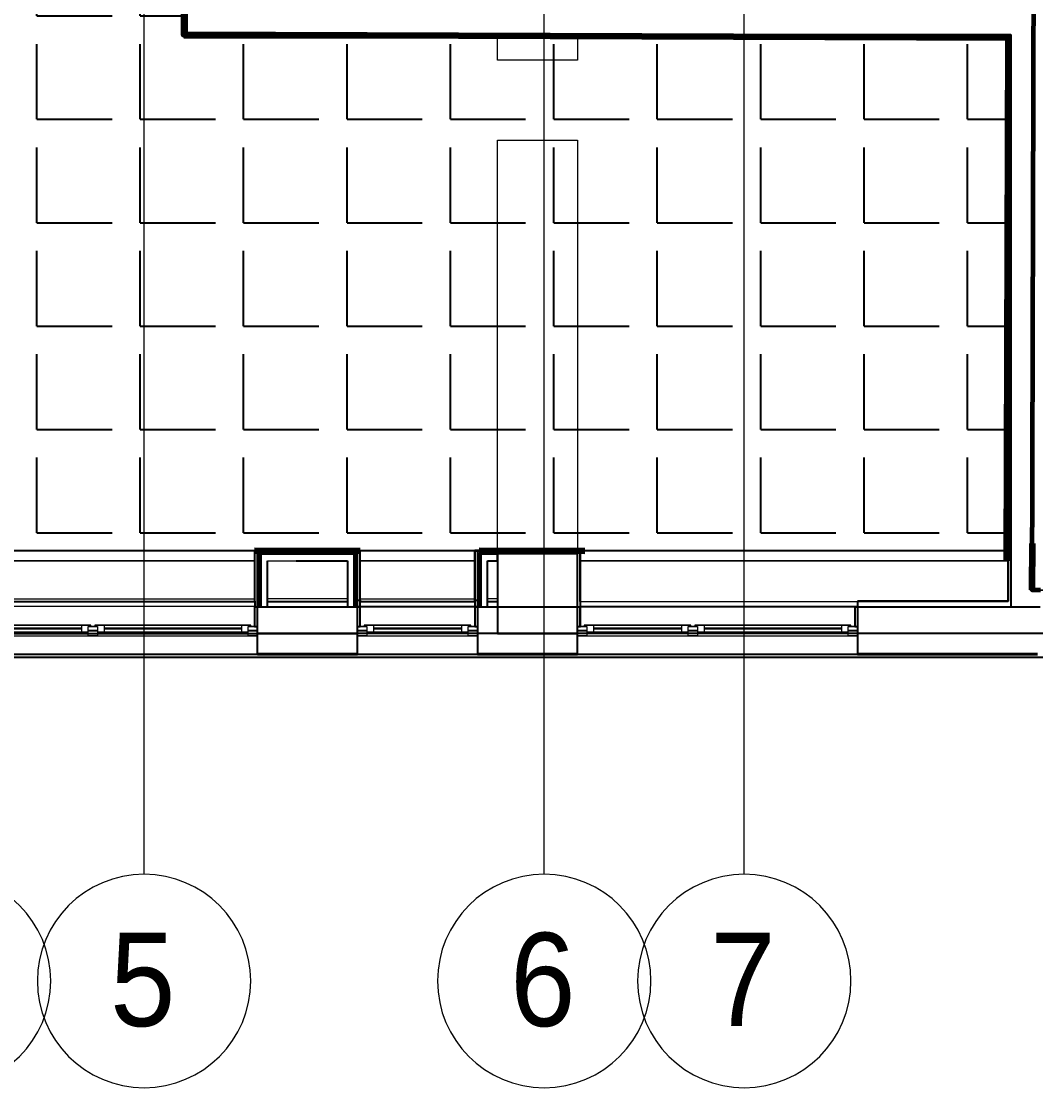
# Model space of a CAD drawing. Header units: millimetres. Extents: x -164500 to 426394, y -51911 to 102118.
# Drawn here: x 13154 to 20760, y -3642 to 4354 of the extents above; entities that cross this region are included whole.
import ezdxf

# ---------------------------------------------------------------- set-up
doc = ezdxf.new("R2010")
doc.units = ezdxf.units.MM
doc.layers.add('1.1.1) Плитка КР1 Остаток', color=52, linetype='Continuous')
for name, color, linetype, lineweight in [('1.4) Плинтус ПЛ-4', 6, 'Continuous', 60), ('384 ПК-3', 30, 'Continuous', 120), ('7.7) Плинтус', 222, 'Continuous', 90), ('A-FLOR', 7, 'Continuous', 9), ('A-GLAZ', 7, 'Continuous', 9), ('A-GLAZ-1', 7, 'Continuous', 5), ('A-WALL', 7, 'Continuous', 5), ('Оси', 7, 'Continuous', 9), ('Оси-1', 7, 'Continuous', 20)]:
    doc.layers.add(name, color=color, linetype=linetype, lineweight=lineweight)
doc.styles.add('Arial', font='arial.ttf', dxfattribs={"width": 0.9, "height": 700})

# ---------------------------------------------------------------- blocks, each defined once
blk = doc.blocks.new('120_Окно_СКБ_2Ст - 120_Окно_СКБ_2Ст 2100х2500 _мал створка справа_-V24-Объем проектирования 1 этажа')
at = {"layer": 'A-GLAZ'}
for p, q in [((-1050, -127), (-1050, -57)), ((-1050, -57), (-980, -57)), ((-980, -57), (-980, -127)), ((150, -127), (150, -57)), ((150, -57), (220, -57)), ((220, -57), (220, -127)), ((980, -127), (980, -57)), ((980, -57), (1050, -57)), ((1050, -57), (1050, -127)), ((-980, -127), (-1050, -127)), ((-980, -127), (-1000, -127)), ((-1000, -127), (-1000, -137)), ((-1000, -137), (170, -137)), ((170, -137), (-1000, -137)), ((150, -87), (-980, -87)), ((-980, -87), (-980, -127)), ((-930, -137), (-930, -87)), ((100, -137), (100, -87)), ((150, -127), (150, -87)), ((220, -127), (150, -127)), ((170, -127), (150, -127)), ((170, -137), (170, -127)), ((220, -127), (200, -127)), ((200, -127), (200, -137)), ((200, -137), (1000, -137)), ((1000, -137), (200, -137)), ((980, -87), (220, -87)), ((220, -87), (220, -127)), ((270, -137), (270, -87)), ((930, -137), (930, -87)), ((980, -127), (980, -87)), ((1050, -127), (980, -127)), ((1000, -127), (980, -127)), ((1000, -137), (1000, -127))]:
    blk.add_line(p, q, dxfattribs=at)
at = {"layer": 'A-GLAZ-1'}
for p, q in [((1050, -57), (-1050, -57)), ((-1030, -127), (-1000, -127)), ((-930, -107), (100, -107)), ((100, -117), (-930, -117)), ((170, -127), (200, -127)), ((270, -107), (930, -107)), ((930, -117), (270, -117)), ((1000, -127), (1030, -127))]:
    blk.add_line(p, q, dxfattribs=at)
blk = doc.blocks.new('120_Окно_СКБ_1Ст - 120_Окно_СКБ_1Ст 900х2500_h_-V46-Объем проектирования 1 этажа')
at = {"layer": 'A-GLAZ'}
for p, q in [((-450, -127), (-450, -57)), ((-450, -57), (-380, -57)), ((-380, -57), (-380, -127)), ((380, -127), (380, -57)), ((380, -57), (450, -57)), ((450, -57), (450, -127)), ((-380, -127), (-450, -127)), ((-380, -127), (-400, -127)), ((-400, -127), (-400, -137)), ((-400, -137), (400, -137)), ((400, -137), (-400, -137)), ((380, -87), (-380, -87)), ((-380, -87), (-380, -127)), ((-330, -137), (-330, -87)), ((330, -137), (330, -87)), ((380, -127), (380, -87)), ((450, -127), (380, -127)), ((400, -127), (380, -127)), ((400, -137), (400, -127))]:
    blk.add_line(p, q, dxfattribs=at)
at = {"layer": 'A-GLAZ-1'}
for p, q in [((450, -57), (-450, -57)), ((-430, -127), (-400, -127)), ((-330, -107), (330, -107)), ((330, -117), (-330, -117)), ((400, -127), (430, -127))]:
    blk.add_line(p, q, dxfattribs=at)
blk = doc.blocks.new('120_Окно_СКБ_2Ст - 120_Окно_СКБ_2Ст 2100х2500 _мал створка справа_-22445857-Объем проектирования 1 этажа')
at = {"layer": 'A-GLAZ'}
for p, q in [((-1050, -127), (-1050, -57)), ((-1050, -57), (-980, -57)), ((-980, -57), (-980, -127)), ((150, -127), (150, -57)), ((150, -57), (220, -57)), ((220, -57), (220, -127)), ((980, -127), (980, -57)), ((980, -57), (1050, -57)), ((1050, -57), (1050, -127)), ((-980, -127), (-1050, -127)), ((-980, -127), (-1000, -127)), ((-1000, -127), (-1000, -137)), ((-1000, -137), (170, -137)), ((170, -137), (-1000, -137)), ((150, -87), (-980, -87)), ((-980, -87), (-980, -127)), ((-930, -137), (-930, -87)), ((100, -137), (100, -87)), ((150, -127), (150, -87)), ((220, -127), (150, -127)), ((170, -127), (150, -127)), ((170, -137), (170, -127)), ((220, -127), (200, -127)), ((200, -127), (200, -137)), ((200, -137), (1000, -137)), ((1000, -137), (200, -137)), ((980, -87), (220, -87)), ((220, -87), (220, -127)), ((270, -137), (270, -87)), ((930, -137), (930, -87)), ((980, -127), (980, -87)), ((1050, -127), (980, -127)), ((1000, -127), (980, -127)), ((1000, -137), (1000, -127))]:
    blk.add_line(p, q, dxfattribs=at)
at = {"layer": 'A-GLAZ-1'}
for p, q in [((1050, -57), (-1050, -57)), ((-1030, -127), (-1000, -127)), ((-930, -107), (100, -107)), ((100, -117), (-930, -117)), ((170, -127), (200, -127)), ((270, -107), (930, -107)), ((930, -117), (270, -117)), ((1000, -127), (1030, -127))]:
    blk.add_line(p, q, dxfattribs=at)
blk = doc.blocks.new('Зашивка приборов отопления19 - Зашивка приборов отопления-33282289-Объем проектирования 1 этажа')
at = {"layer": 'A-WALL'}
for p, q in [((12120, 520), (10060, 520)), ((10060, 445), (12120, 445)), ((12120, 445), (10060.9, 445)), ((10060.9, 445), (10060.9, 105)), ((10060.9, 105), (12120.2, 105))]:
    blk.add_line(p, q, dxfattribs=at)
blk = doc.blocks.new('Зашивка приборов отопления20 - Зашивка приборов отопления-33282357-Объем проектирования 1 этажа')
at = {"layer": 'A-WALL'}
for p, q in [((10940, 520), (10080, 520)), ((10940, 445), (10080, 445)), ((10080, 445), (10940, 445)), ((10060.9, 150), (10060.9, 105)), ((10060.9, 105), (10960, 105))]:
    blk.add_line(p, q, dxfattribs=at)
blk = doc.blocks.new('Зашивка приборов отопления21 - Зашивка приборов отопления-33282451-Объем проектирования 1 этажа')
at = {"layer": 'A-WALL'}
for p, q in [((13270.9, 520), (10060.9, 520)), ((13270.9, 445), (10060.9, 445)), ((10060.9, 445), (13270.9, 445)), ((10061.7, 105), (12140.9, 105))]:
    blk.add_line(p, q, dxfattribs=at)
blk = doc.blocks.new('Ось сетки - D8-29747960-Объем проектирования 1 этажа')
at = {"layer": 'Оси-1'}
for start, end in [(360, 180), (180, 360)]:
    blk.add_arc((0, 0), 4, start, end, dxfattribs=at)

msp = doc.modelspace()

# ---------------------------------------------------------------- hatches: boundary and pattern name
at = {"layer": '1.1.1) Плитка КР1 Остаток'}
h = msp.add_hatch(dxfattribs=at)
h.set_pattern_fill('ANGLE', color=256, scale=111)
h.set_pattern_definition([(0, (205553.1, 26879), (0, 775.335), [563.88, -211.455]), (90, (205553.1, 26879), (-775.335, 5e-14), [563.88, -211.455])])
h.paths.add_polyline_path([(11523.702, 7542.938), (8825.702, 7542.938), (8825.702, 6982.938), (7703.702, 6982.938), (7703.702, 7556.938), (7674.702, 7556.938), (7094.702, 7556.938), (7044.702, 7556.938), (6469.702, 7556.938), (6419.702, 7556.938), (4619.702, 7556.938), (4569.702, 7556.938), (3844.702, 7556.938), (3815.702, 7556.938), (3815.702, 384.938), (6873.702, 384.938), (8344.945, 384.938), (9404.945, 384.938), (9995.202, 384.938), (12203.702, 384.938), (12203.702, 385.438), (12845.702, 385.438), (14903.702, 384.938), (15695.702, 384.938), (16553.526, 384.938), (17345.702, 384.938), (20553.702, 384.938), (20553.702, 4232.938), (14373.702, 4232.938), (14373.702, 7555.938), (14329.702, 7555.938), (14279.702, 7556.938), (14279.702, 7706.938), (14289.702, 7746.938), (14279.702, 7746.938), (12939.702, 7749.845), (12939.702, 7746.938), (12929.702, 7706.938), (12939.702, 7706.938), (12939.702, 7556.938), (12889.702, 7556.938), (12889.702, 7555.938), (12845.702, 7555.938), (12845.702, 6912.938), (11523.702, 6912.938)])

# ---------------------------------------------------------------- linework, layer by layer
for p, q in [((14373.702, 7553.938), (14373.702, 4232.938)), ((14394.702, 7563.938), (14394.702, 4253.938)), ((14394.702, 4253.938), (20574.702, 4253.938)), ((20574.702, 4253.938), (20574.702, -36.062)), ((14373.702, 4232.938), (20553.702, 4232.938)), ((20553.702, 4233.938), (20554.702, 4233.938)), ((20553.702, 4232.938), (20553.702, 4.938)), ((12845.202, 384.938), (14903.702, 384.938)), ((14903.702, 383.938), (12845.702, 383.938)), ((15695.702, 384.938), (14903.702, 384.938)), ((14903.702, 384.938), (14903.702, 4.938)), ((14904.702, 383.938), (14924.702, 383.938)), ((14904.702, 4.938), (14904.702, 383.938)), ((14924.702, -386.062), (14924.702, 383.938)), ((15694.702, 383.938), (14924.702, 383.938)), ((14924.702, 363.938), (15674.702, 363.938)), ((14937.202, 371.438), (14937.202, -36.062)), ((15662.202, 371.438), (14937.202, 371.438)), ((14949.702, 358.938), (14949.702, -36.062)), ((15649.702, 358.938), (14949.702, 358.938)), ((15649.702, -36.062), (15649.702, 358.938)), ((15662.202, -36.062), (15662.202, 371.438)), ((15674.702, -386.062), (15674.702, 383.938)), ((15694.702, 13.938), (15694.702, 383.938)), ((15695.702, 384.938), (16553.526, 384.938)), ((15695.702, 384.938), (15695.702, 383.938)), ((15695.702, 13.938), (15695.702, 383.938)), ((16553.526, 383.938), (15695.702, 383.938)), ((17345.702, 384.938), (16553.526, 384.938)), ((16553.526, 383.938), (16553.526, 384.938)), ((16553.526, 383.938), (16553.526, 4.438)), ((16554.526, 4.438), (16554.526, 383.938)), ((16554.526, 383.938), (17344.702, 383.938)), ((16554.702, 383.938), (16554.702, 13.938)), ((16574.702, 383.938), (16574.702, -386.062)), ((16574.702, 363.938), (17324.702, 363.938)), ((16587.202, 371.438), (16587.202, -36.062)), ((16724.702, 371.438), (16587.202, 371.438)), ((16599.702, 358.938), (16599.702, -36.062)), ((16724.702, 358.938), (16599.702, 358.938)), ((16724.702, 308.938), (16724.702, 383.938)), ((17324.702, 363.938), (16724.702, 363.938)), ((16724.702, 363.938), (16724.702, -236.062)), ((17324.702, -386.062), (17324.702, 363.938)), ((17324.702, -236.062), (17324.702, 363.938)), ((17344.702, 3.938), (17344.702, 383.938)), ((17345.702, 384.938), (20553.702, 384.938)), ((17345.702, 384.938), (17345.702, 383.938)), ((17345.702, 3.938), (17345.702, 383.938)), ((20553.702, 383.938), (17345.702, 383.938)), ((20554.702, 4.938), (20554.702, 386.656)), ((14999.702, -36.062), (14999.702, 308.938)), ((15214.868, 308.938), (15599.702, 308.938)), ((15599.702, 308.938), (15599.702, -36.062)), ((16649.702, -36.062), (16649.702, 308.938)), ((16649.702, 308.938), (16724.702, 308.938)), ((12844.702, 3.938), (14904.702, 3.938)), ((14903.702, 4.938), (14904.702, 4.938)), ((14904.702, 4.938), (14904.702, -36.062)), ((14999.702, 3.938), (15599.702, 3.938)), ((15674.702, 13.938), (15694.702, 13.938)), ((15694.702, 13.938), (15695.702, 13.938)), ((15694.702, -36.062), (15694.702, 13.938)), ((15695.702, 4.438), (15694.702, 4.438)), ((15694.702, 3.938), (16554.702, 3.938)), ((15695.702, 13.938), (15695.702, 4.438)), ((16553.526, 4.438), (16554.526, 4.438)), ((16554.702, 13.938), (16574.702, 13.938)), ((16554.702, 13.938), (16554.702, -36.062)), ((16649.702, 3.938), (16724.702, 3.938)), ((17344.702, 3.938), (17345.702, 3.938)), ((17345.702, -36.062), (17345.702, 3.938)), ((20553.702, 4.938), (19424.702, 4.938)), ((19424.702, 4.938), (19424.702, 3.938)), ((19424.702, 3.938), (19424.702, -386.062)), ((20554.702, 3.938), (19424.702, 3.938)), ((20554.702, 3.938), (20554.702, 4.938)), ((14903.702, -36.062), (14903.702, -184.062)), ((14904.702, -36.062), (14903.702, -36.062)), ((14904.702, -36.062), (15694.702, -36.062)), ((14904.702, -184.062), (14904.702, -36.062)), ((15694.702, -184.062), (15694.702, -36.062)), ((15695.702, -36.062), (15694.702, -36.062)), ((16553.702, -36.062), (15695.702, -36.062)), ((15695.702, -184.062), (15695.702, -36.062)), ((16553.702, -36.062), (16553.702, -184.062)), ((16554.702, -36.062), (16553.702, -36.062)), ((16554.702, -36.062), (17344.702, -36.062)), ((16554.702, -36.062), (16554.702, -184.062)), ((17344.702, -184.062), (17344.702, -36.062)), ((17345.702, -36.062), (17344.702, -36.062)), ((19403.702, -36.062), (17345.702, -36.062)), ((17345.702, -184.062), (17345.702, -36.062)), ((19403.702, -36.062), (19403.702, -184.062)), ((19404.702, -36.062), (19403.702, -36.062)), ((19404.702, -36.062), (20794.702, -36.062)), ((19404.702, -36.062), (19404.702, -184.062)), ((8324.702, -236.062), (15674.702, -236.062)), ((13724.702, -216.062), (13654.702, -216.062)), ((14924.702, -216.062), (14854.702, -216.062)), ((14903.702, -184.062), (14904.702, -184.062)), ((14904.702, -184.062), (14924.702, -184.062)), ((21974.702, -236.062), (14924.702, -236.062)), ((15674.702, -184.062), (15694.702, -184.062)), ((15744.702, -216.062), (15674.702, -216.062)), ((15694.702, -184.062), (15695.702, -184.062)), ((16574.702, -216.062), (16504.702, -216.062)), ((16553.702, -184.062), (16554.702, -184.062)), ((16554.702, -184.062), (16574.702, -184.062)), ((16724.702, -236.062), (17324.702, -236.062)), ((17324.702, -184.062), (17344.702, -184.062)), ((17394.702, -216.062), (17324.702, -216.062)), ((17344.702, -184.062), (17345.702, -184.062)), ((18224.702, -216.062), (18154.702, -216.062)), ((19424.702, -216.062), (19354.702, -216.062)), ((19403.702, -184.062), (19404.702, -184.062)), ((19404.702, -184.062), (19424.702, -184.062)), ((14924.702, -394.062), (12824.702, -394.062)), ((14924.702, -386.062), (14924.702, -394.062)), ((14924.702, -386.062), (15674.702, -386.062)), ((14924.702, -389.062), (15674.702, -389.062)), ((14924.702, -394.062), (15674.702, -394.062)), ((15674.702, -394.062), (15674.702, -386.062)), ((16574.702, -394.062), (15674.702, -394.062)), ((16574.702, -386.062), (16574.702, -394.062)), ((16574.702, -386.062), (17324.702, -386.062)), ((16574.702, -389.062), (17324.702, -389.062)), ((16574.702, -394.062), (17324.702, -394.062)), ((17324.702, -394.062), (17324.702, -386.062)), ((19424.702, -394.062), (17324.702, -394.062)), ((19424.702, -386.062), (19424.702, -394.062)), ((19424.702, -386.062), (20774.702, -386.062)), ((19424.702, -389.062), (20774.702, -389.062)), ((19424.702, -394.062), (20774.702, -394.062)), ((72344.702, -416.062), (-225.298, -416.062))]:
    msp.add_line(p, q)
at = {"flags": 128}
msp.add_lwpolyline([(27557.879, 7593.804), (26199.883, 7596.991), (26198.263, 6906.993), (25006.266, 6909.791), (25007.933, 7619.789), (22549.94, 7625.559), (22549.001, 7225.56), (21907.002, 7227.068), (21907.895, 7607.066), (20749.898, 7609.785), (20732.25, 91.805), (21890.247, 89.087), (21891.139, 469.086), (22658.137, 467.286), (22657.245, 87.287), (25540.237, 80.519), (25541.129, 460.518), (26431.629, 458.428), (26430.737, 78.429), (29189.97, 71.952), (29190.862, 451.951), (29390.862, 451.481), (29405.981, 6892.463), (27556.243, 6896.806)], close=True, dxfattribs=at)
at = {"layer": '1.4) Плинтус ПЛ-4', "flags": 128}
msp.add_lwpolyline([(22691.408, 7625.227), (22549.94, 7625.559), (22549.001, 7225.56), (21907.002, 7227.068), (21907.895, 7607.066), (20749.898, 7609.785), (20732.25, 91.805), (20795.702, 91.657)], dxfattribs=at)
at = {"layer": '384 ПК-3'}
for points in [[(14373.702, 7553.938), (14373.702, 4253.938), (20553.702, 4232.938), (20540.368, 308.938)], [(14903.702, 384.938), (15695.702, 383.938)], [(16587.202, 384.938), (17379.202, 383.938)]]:
    msp.add_lwpolyline(points, dxfattribs=at)
at = {"layer": '7.7) Плинтус'}
msp.add_lwpolyline([(20733.065, 438.944), (20732.25, 91.805)], dxfattribs=at)
at = {"layer": 'A-FLOR'}
for p, q in [((14374.702, 7276.534), (14374.702, 4233.938)), ((14374.702, 4233.938), (20553.702, 4233.938)), ((16724.702, 4063.938), (16724.702, 4233.938)), ((17324.702, 4233.938), (17324.702, 4063.938)), ((20554.702, 4233.938), (20554.702, 386.656)), ((17324.702, 4063.938), (16724.702, 4063.938)), ((16724.702, 383.938), (16724.702, 3463.938)), ((16724.702, 3463.938), (17324.702, 3463.938)), ((17324.702, 3463.938), (17324.702, 383.938)), ((17343.849, 383.938), (16554.702, 383.938)), ((14904.702, 308.938), (12844.702, 308.938)), ((14999.702, 308.938), (15214.868, 308.938)), ((16554.702, 308.938), (15694.702, 308.938)), ((16723.358, 308.938), (16723.358, 24.221)), ((20554.702, 308.938), (17344.702, 308.938)), ((12844.702, 24.221), (14904.702, 24.221)), ((15599.702, 24.221), (14999.702, 24.221)), ((15694.702, 24.221), (16554.702, 24.221)), ((16723.358, 24.221), (16649.702, 24.221)), ((17345.702, 3.938), (19424.702, 3.938))]:
    msp.add_line(p, q, dxfattribs=at)
at = {"layer": 'Оси'}
for points in [[(14074.702, -2042.321), (14074.702, 2957.679), (14074.702, 22262.009), (14074.702, 27262.009)], [(17074.702, -2042.321), (17074.702, 2957.679), (17074.702, 22262.009), (17074.702, 27262.009)], [(18574.702, -2042.321), (18574.702, 2957.679), (18574.702, 22262.009), (18574.702, 27262.009)]]:
    msp.add_lwpolyline(points, dxfattribs=at)

# ---------------------------------------------------------------- block references
for name, p in [('Зашивка приборов отопления19 - Зашивка приборов отопления-33282289-Объем проектирования 1 этажа', (2784.702, -136.062)), ('Зашивка приборов отопления20 - Зашивка приборов отопления-33282357-Объем проектирования 1 этажа', (5614.702, -136.062)), ('Зашивка приборов отопления21 - Зашивка приборов отопления-33282451-Объем проектирования 1 этажа', (7283.849, -136.062))]:
    msp.add_blockref(name, p)
at = {"color": 3, "rotation": 180}
for name, p in [('120_Окно_СКБ_2Ст - 120_Окно_СКБ_2Ст 2100х2500 _мал створка справа_-V24-Объем проектирования 1 этажа', (13874.702, -311.062)), ('120_Окно_СКБ_1Ст - 120_Окно_СКБ_1Ст 900х2500_h_-V46-Объем проектирования 1 этажа', (16124.702, -311.062)), ('120_Окно_СКБ_2Ст - 120_Окно_СКБ_2Ст 2100х2500 _мал створка справа_-22445857-Объем проектирования 1 этажа', (18374.702, -311.062))]:
    msp.add_blockref(name, p, dxfattribs=at)
at = {"layer": 'Оси-1', "xscale": 199.9999999999999, "yscale": 199.9999999999999, "zscale": 199.9999999999999}
for p in [(12574.702, -2842.321), (14074.702, -2842.321), (17074.702, -2842.321), (18574.702, -2842.321)]:
    msp.add_blockref('Ось сетки - D8-29747960-Объем проектирования 1 этажа', p, dxfattribs=at)

# ---------------------------------------------------------------- texts
at = {"layer": 'Оси', "char_height": 700, "width": 606.07575, "attachment_point": 1, "style": 'Arial'}
for s, insert in [('\\fArial|b0|i0|c204|p34|;\\W.9;6', (16819.67, -2481.028)), ('\\fArial|b0|i0|c204|p34|;\\W.9;5', (13819.67, -2481.028)), ('\\fArial|b0|i0|c204|p34|;\\W.9;7', (18319.67, -2481.028))]:
    msp.add_mtext(s, dxfattribs=dict(at, insert=insert))

doc.saveas('drawing.dxf')
